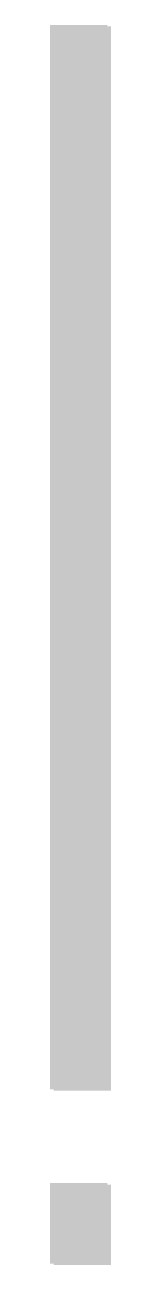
# Model space of a CAD drawing. Header units: inches. Extents: x 6 to 590, y -9 to 11884.
import ezdxf

# ---------------------------------------------------------------- set-up
doc = ezdxf.new("R2010")
doc.units = ezdxf.units.IN
doc.header["$MEASUREMENT"] = 0
doc.layers.add('АР_Стены_Заливка', color=252, linetype='Continuous', lineweight=9, true_color=0x939598)

msp = doc.modelspace()

# ---------------------------------------------------------------- hatches: boundary and pattern name
at = {"layer": 'АР_Стены_Заливка'}
h = msp.add_hatch(color=256, dxfattribs=at)
h.paths.add_polyline_path([(6, 4), (556, 4), (556, 778), (6, 778), (6, 235)], flags=0)
h.paths.add_polyline_path([(556, 1678), (556, 11884), (6, 11884), (6, 1678)], flags=0)
h = msp.add_hatch(color=256, dxfattribs=at)
h.paths.add_polyline_path([(40, -9), (590, -9), (590, 764), (40, 764), (40, 221)], flags=0)
h.paths.add_polyline_path([(590, 1664), (590, 11871), (40, 11871), (40, 1664)], flags=0)

doc.saveas('drawing.dxf')
